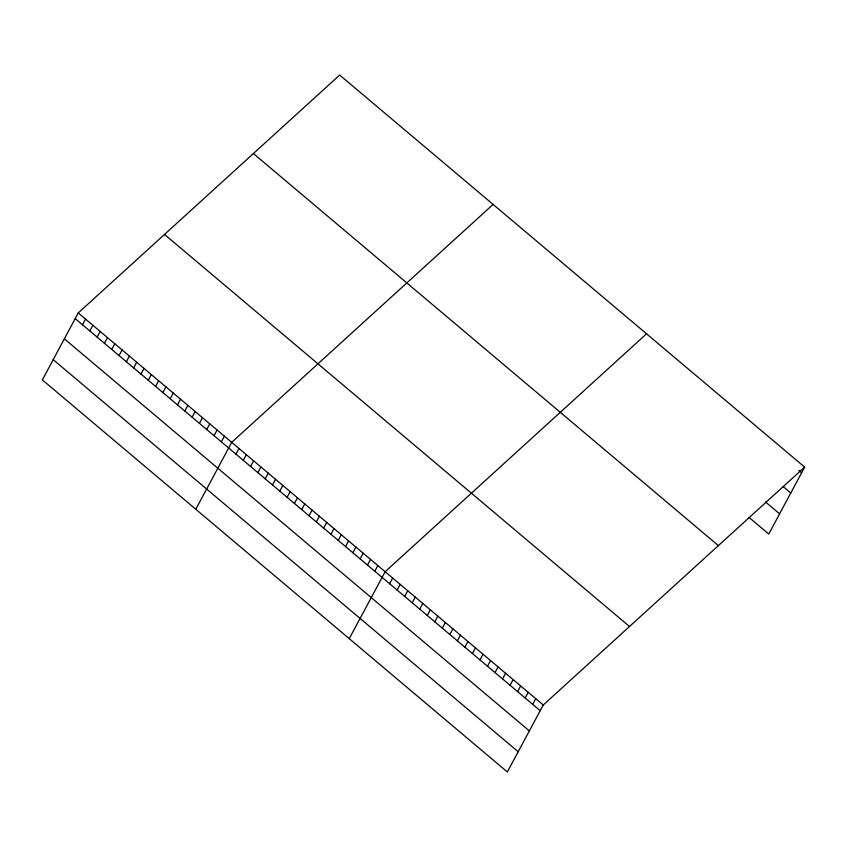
<?xml version="1.0" encoding="UTF-8"?>
<svg xmlns="http://www.w3.org/2000/svg" width="847" height="847" viewBox="0 0 847 847"><rect width="100%" height="100%" fill="white"/><g stroke="black" fill="none" stroke-linecap="round" stroke-linejoin="round"><path stroke-width="1.27" d="M78.242 312.945L42.35 379.89L507.342 771.956L543.245 705.011L804.65 467.11L339.658 75.044L78.242 312.945L543.245 705.011M82.508 324.782L85.558 319.107M89.814 330.933L92.863 325.269M97.13 337.095L100.168 331.431M104.435 343.257L107.474 337.593M111.74 349.419L114.779 343.744M119.046 355.581L122.084 349.906M126.351 361.743L129.4 356.068M133.657 367.905L136.706 362.23M140.973 374.067L144.011 368.392M148.278 380.229L151.317 374.554M155.583 386.391L158.622 380.716M162.889 392.553L165.927 386.878M170.194 398.715L173.243 393.04M177.499 404.866L180.549 399.202M184.815 411.028L187.854 405.364M192.121 417.19L195.159 411.526M199.426 423.352L202.465 417.677M206.732 429.514L209.77 423.839M214.037 435.676L217.076 430.001M221.342 441.838L224.391 436.163M195.795 509.269L231.697 442.325L493.102 204.423M235.964 454.161L239.002 448.487M243.269 460.323L246.308 454.648M250.574 466.485L253.613 460.81M257.88 472.647L260.918 466.972M265.185 478.809L268.234 473.134M272.49 484.96L275.54 479.296M279.806 491.122L282.845 485.458M287.112 497.284L290.15 491.62M294.417 503.446L297.456 497.771M301.723 509.608L304.761 503.933M309.028 515.77L312.077 510.095M316.333 521.932L319.383 516.257M323.649 528.094L326.688 522.419M330.955 534.256L333.993 528.581M338.26 540.418L341.299 534.743M345.565 546.58L348.604 540.905M352.871 552.742L355.92 547.067M360.176 558.893L363.225 553.229M367.492 565.055L370.531 559.391M374.798 571.217L377.836 565.552M349.25 638.659L385.141 571.704L646.547 333.803M389.631 583.731L392.669 578.056M397.158 590.073L400.197 584.409M404.686 596.426L407.725 590.751M412.214 602.768L415.252 597.103M419.741 609.12L422.791 603.445M427.269 615.473L430.318 609.798M434.797 621.814L437.846 616.14M442.335 628.167L445.374 622.492M449.863 634.509L452.901 628.834M457.391 640.861L460.429 635.186M464.918 647.203L467.957 641.539M472.446 653.556L475.485 647.881M479.974 659.898L483.012 654.233M487.501 666.25L490.54 660.575M495.029 672.603L498.068 666.928M502.557 678.945L505.595 673.27M510.085 685.297L513.123 679.622M517.612 691.639L520.661 685.964M525.14 697.992L528.189 692.317M532.668 704.333L535.717 698.669M804.65 467.11L768.758 534.055L748.992 517.39M798.785 470.403L801.611 472.785M783.242 486.654L790.77 493.007M765.476 501.932L779.6 513.833M253.391 153.551L718.383 545.616M164.509 234.439L629.512 626.505M75.203 318.62L540.195 710.686M64.361 338.832L529.354 730.908M53.192 359.668L518.184 751.734"/></g></svg>
